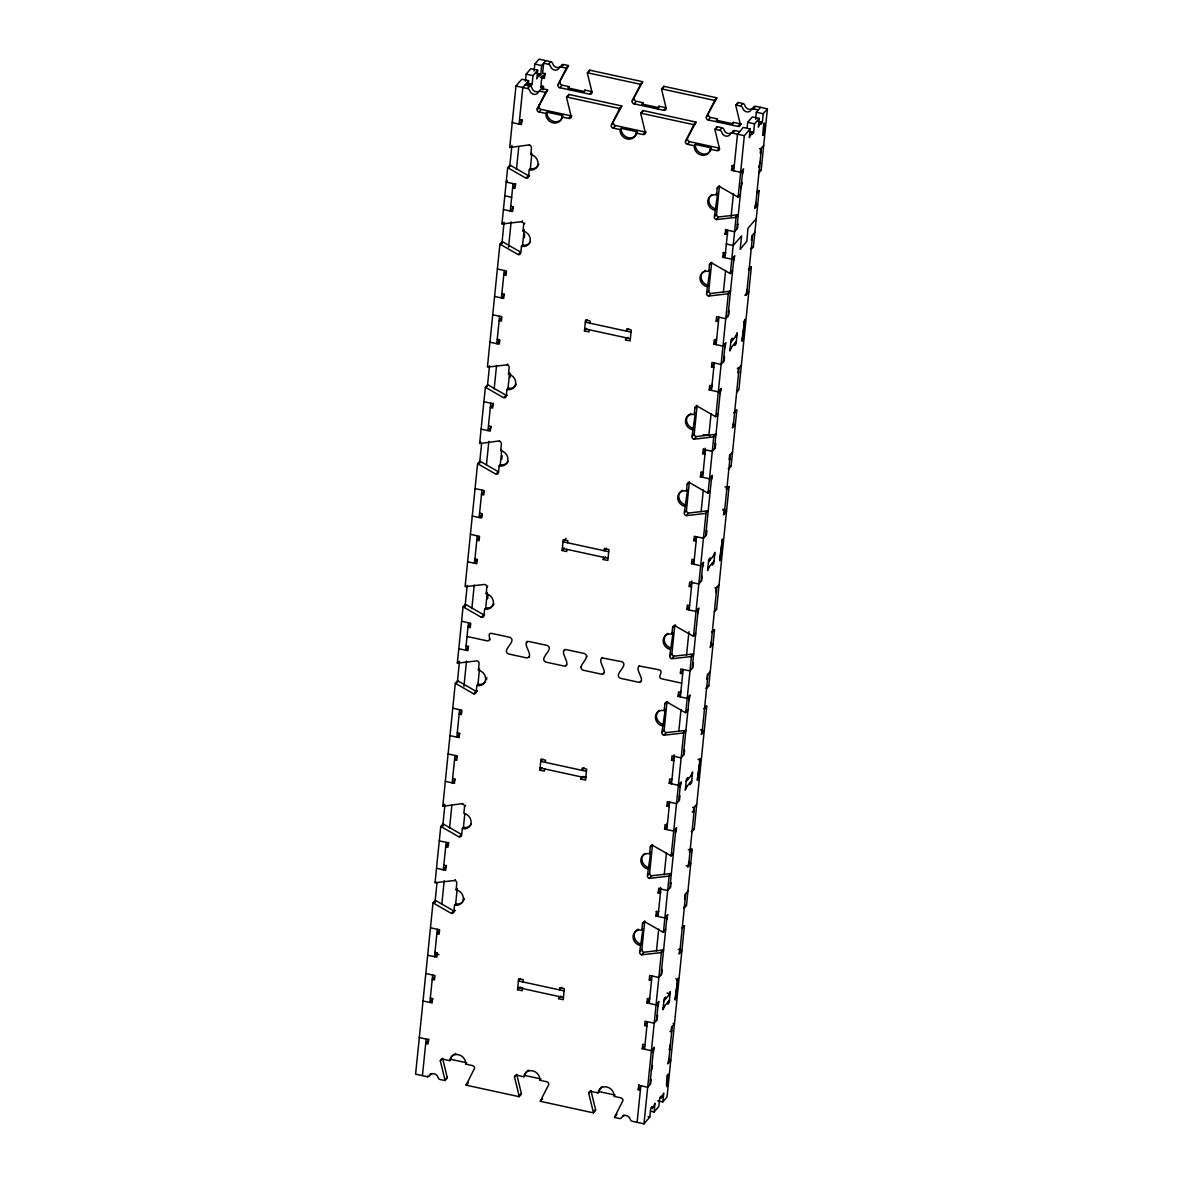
<?xml version="1.0" encoding="UTF-8"?>
<svg xmlns="http://www.w3.org/2000/svg" width="1183" height="1183" viewBox="0 0 1183 1183"><rect width="100%" height="100%" fill="white"/><g stroke="black" fill="none" stroke-linecap="round" stroke-linejoin="round"><path stroke-width="1.5" d="M529.422 656.772L526.923 657.955L508.453 653.948C500.853 650.251 517.562 641.038 509.947 637.356L491.492 633.334C485.932 632.875 492.838 641.334 487.278 640.875L467.048 636.484M602.147 657.556C596.72 661.608 609.408 672.89 601.526 674.192L583.056 670.169C575.456 666.487 592.165 657.275 584.55 653.578L566.095 649.571C557.711 650.546 572.602 665.083 564.217 666.073L545.762 662.066C538.147 658.369 554.857 649.156 547.256 645.46L528.786 641.452C521.304 642.65 532.35 653.105 528.845 657.482M639.456 665.659C634.029 669.711 646.717 680.994 638.835 682.295L620.365 678.288C612.75 674.591 629.474 665.393 621.859 661.696L601.866 657.881M681.733 683.183L661.696 678.82C656.328 677.297 664.521 671.323 659.168 669.815L639.175 665.985M543.308 76.303C541.267 73.583 540.039 94.27 542.346 85.723M668.336 1074.504C665.526 1072.419 666.62 1102.852 668.336 1074.504L667.227 1075.805M675.035 998.94L675.227 1000.064L677.889 978.267L675.035 998.94L676.144 997.639M697.334 779.346L697.526 780.469L700.203 758.673L697.334 779.346L698.458 778.059M719.648 559.766L719.841 560.875L722.414 539.034L719.648 559.766L720.758 558.465M741.948 340.172L742.14 341.296L744.802 319.484L741.948 340.172L743.057 338.87M762.769 135.217C765.534 137.612 764.543 106.574 762.769 135.217L763.878 133.916M454.893 910.733A2.41 2.129 40.7 0 1 453.607 910.821L435.847 900.633A2.41 2.129 40.7 0 0 435.211 900.396L432.978 902.999L415.588 1074.179L427.255 1076.707A2.41 2.129 40.7 0 0 429.562 1075.717A4.821 4.244 40.7 0 1 438.168 1077.595A2.41 2.129 40.7 0 0 440.18 1079.517L444.985 1080.567L447.218 1077.964A2.41 2.129 40.7 0 0 447.189 1077.314L442.56 1058.253M455.455 879.62L454.716 880.477L435.699 882.666A2.41 2.129 40.7 0 1 435.048 882.622L440.741 826.547L442.974 823.945A2.41 2.129 40.7 0 1 443.61 824.181L461.37 834.355L459.507 836.529M462.849 803.582L443.477 806.215A2.41 2.129 40.7 0 1 442.812 806.155L455.278 683.404L457.51 680.817A2.41 2.129 40.7 0 1 458.161 681.038L475.906 691.227A2.41 2.129 40.7 0 0 477.193 691.138M455.278 683.404A2.41 2.129 40.7 0 1 455.928 683.641L473.673 693.829A2.41 2.129 40.7 0 0 476.172 692.129L476.853 685.534A8.444 7.438 40.7 0 0 485.621 679.589A8.444 7.438 40.7 0 0 478.405 670.169L479.085 663.574A2.41 2.129 40.7 0 0 477.015 660.883L458.013 663.072A2.41 2.129 40.7 0 1 457.348 663.027L463.041 606.953L465.274 604.35A2.41 2.129 40.7 0 1 465.925 604.587L483.67 614.776A2.41 2.129 40.7 0 0 484.527 614.805M463.041 606.953A2.41 2.129 40.7 0 1 463.692 607.19L481.437 617.363A2.41 2.129 40.7 0 0 483.951 615.678L484.616 609.082A8.444 7.438 40.7 0 0 493.385 603.138A8.444 7.438 40.7 0 0 486.183 593.718L486.849 587.123A2.41 2.129 40.7 0 0 484.779 584.432L465.777 586.62A2.41 2.129 40.7 0 1 465.111 586.561L477.577 463.825L479.81 461.222A2.41 2.129 40.7 0 1 480.461 461.459L498.206 471.633L496.357 473.806M499.699 440.86L480.313 443.477A2.41 2.129 40.7 0 1 479.647 443.433L485.355 387.359L487.588 384.756A2.41 2.129 40.7 0 1 488.224 384.993L505.984 395.181A2.41 2.129 40.7 0 0 506.827 395.211M507.832 363.98L507.093 364.837L488.076 367.026A2.41 2.129 40.7 0 1 487.426 366.981L499.891 244.23L502.124 241.628A2.41 2.129 40.7 0 1 502.76 241.864L520.52 252.038L518.657 254.212M522.368 220.837L521.629 221.709L502.627 223.898A2.41 2.129 40.7 0 1 501.962 223.838L507.655 167.764L509.888 165.176A2.41 2.129 40.7 0 1 510.538 165.398L528.283 175.587A2.41 2.129 40.7 0 0 529.57 175.498M529.762 144.814L510.391 147.431A2.41 2.129 40.7 0 1 509.725 147.387L515.965 86.004L521.792 79.217L528.638 80.71L528.106 85.989M434.974 902.688L437 882.769M442.693 826.621L444.912 804.898M457.466 681.275L459.492 661.371M465.008 607.027L467.211 585.304M479.588 463.499L481.614 443.581M487.5 385.628L489.511 365.71M501.888 243.905L504.091 222.182M509.769 166.33L511.899 145.317M422.435 1075.658L426.161 1039.058M432.667 975.014L429.873 1002.459L432.845 998.999M437.311 929.261L434.516 956.722L437.503 953.247M446.139 842.34L443.344 869.801L446.331 866.326M454.967 755.419L452.172 782.88L455.159 779.405M459.61 709.682L456.83 737.127L459.803 733.667M468.438 622.761L465.658 650.206L468.631 646.731M477.267 535.84L474.487 563.285L477.459 559.81M481.925 490.087L479.13 517.533L482.102 514.073L481.806 517.001M490.753 403.166L487.958 430.612L490.93 427.152M499.581 316.245L496.786 343.691L499.758 340.231L499.463 343.159M504.224 270.493L501.429 297.939L504.416 294.478M513.052 183.572L510.257 211.018L513.245 207.557M441.821 904.167L444.216 880.64M449.555 828.115L451.936 804.573M463.943 686.391L466.516 661.046M471.854 608.52L474.25 584.994M486.435 464.993L488.83 441.451M494.169 388.926L496.549 365.399M508.557 247.203L511.13 221.857M516.439 169.568L518.76 146.81M525.415 81.198L526.124 74.174L530.827 68.688L537.688 70.181L536.786 78.965L539.507 73.864L539.285 76.067L540.764 74.337L541.666 65.553L545.881 60.644M427.935 1040.863L425.703 1043.45L427.995 1043.953L428.808 1039.132M436.497 868.307L445.636 870.289L446.449 865.468M447.928 844.144L445.695 846.732L447.973 847.235L448.786 842.414M481.111 429.118L490.25 431.115L491.063 426.279M492.527 404.956L490.294 407.558L492.586 408.046L493.4 403.226M503.411 209.524L512.55 211.52L513.363 206.685M514.842 185.361L512.609 187.964L514.886 188.452L515.714 183.631M512.801 121.953L512.239 122.603L521.378 124.599L522.191 119.764M527.396 83.239L530.827 83.978L530.605 86.182L532.084 84.437L532.986 75.653L537.688 70.181M534.095 71.084L534.805 64.059L539.034 59.15L550.701 61.693A2.41 2.129 40.7 0 1 552.698 63.616A4.821 4.244 40.7 0 0 561.319 65.494A2.41 2.129 40.7 0 1 563.611 64.503L568.431 65.553A2.41 2.129 40.7 0 1 568.269 66.159L558.184 84.585M432.978 902.999A2.41 2.129 40.7 0 1 433.614 903.235L451.374 913.424A2.41 2.129 40.7 0 0 453.873 911.723L454.538 905.128L455.662 903.827A8.444 7.438 40.7 0 0 463.189 901.224M454.538 905.128A8.444 7.438 40.7 0 0 463.322 899.184A8.444 7.438 40.7 0 0 456.106 889.764L456.771 883.169A2.41 2.129 40.7 0 0 454.716 880.477M440.741 826.547A2.41 2.129 40.7 0 1 441.377 826.784L459.137 836.958A2.41 2.129 40.7 0 0 461.636 835.257L462.316 828.677L463.425 827.375A8.444 7.438 40.7 0 0 471.352 824.137M462.316 828.677A8.444 7.438 40.7 0 0 471.085 822.732A8.444 7.438 40.7 0 0 463.869 813.298L464.535 806.717A2.41 2.129 40.7 0 0 462.479 804.026M477.577 463.825A2.41 2.129 40.7 0 1 478.228 464.047L495.973 474.235A2.41 2.129 40.7 0 0 498.487 472.535L499.152 465.954L500.276 464.653A8.444 7.438 40.7 0 0 508.202 461.414M499.152 465.954A8.444 7.438 40.7 0 0 507.921 459.995A8.444 7.438 40.7 0 0 500.72 450.575L501.385 443.995A2.41 2.129 40.7 0 0 499.33 441.289M485.355 387.359A2.41 2.129 40.7 0 1 485.991 387.595L503.751 397.784A2.41 2.129 40.7 0 0 506.25 396.083L506.916 389.488L508.039 388.187A8.444 7.438 40.7 0 0 516.291 384.298M506.916 389.488A8.444 7.438 40.7 0 0 515.699 383.543A8.444 7.438 40.7 0 0 508.483 374.124L509.148 367.529A2.41 2.129 40.7 0 0 507.093 364.837M499.891 244.23A2.41 2.129 40.7 0 1 500.527 244.467L518.287 254.641A2.41 2.129 40.7 0 0 520.786 252.94L521.466 246.36L522.575 245.058A8.444 7.438 40.7 0 0 530.502 241.82M521.466 246.36A8.444 7.438 40.7 0 0 530.235 240.415A8.444 7.438 40.7 0 0 523.019 230.981L523.685 224.4A2.41 2.129 40.7 0 0 521.629 221.709M507.655 167.764A2.41 2.129 40.7 0 1 508.306 168.001L526.051 178.189A2.41 2.129 40.7 0 0 528.55 176.489L529.23 169.894L530.339 168.592A8.444 7.438 40.7 0 0 538.842 164.023M529.23 169.894A8.444 7.438 40.7 0 0 537.999 163.949A8.444 7.438 40.7 0 0 530.783 154.529L531.463 147.934A2.41 2.129 40.7 0 0 529.393 145.243M455.662 903.827L457.215 888.463L456.106 889.764M463.425 827.375L464.815 813.712M476.853 685.534L477.962 684.247L479.529 668.868L478.405 670.169M484.616 609.082L485.725 607.781L487.115 594.117M500.276 464.653L501.651 450.989M508.039 388.187L509.592 372.822M522.575 245.058L524.143 229.679M530.339 168.592L531.729 154.929M487.633 598.805L487.988 595.226M501.799 459.226L502.169 455.662M510.11 377.421L510.479 373.858M524.291 237.857L524.661 234.293M539.004 108.984L539.478 104.237M545.259 73.553L542.613 73.494L543.648 63.246L548.468 64.281A2.41 2.129 40.7 0 1 550.465 66.218A4.821 4.244 40.7 0 0 559.086 68.096A2.41 2.129 40.7 0 1 561.378 67.091L563.241 64.932M542.908 89.923L543.278 86.255M544.21 77.117L544.579 73.45M541.4 77.708L544.446 78.374L544.89 73.982M522.324 988.53L522.102 990.733L517.533 989.742L518.657 978.755L523.211 979.746L522.99 981.949M544.638 768.95L544.402 771.139L539.847 770.148L540.956 759.161L545.526 760.166L545.304 762.355M566.938 549.356L566.716 551.544L562.147 550.553L563.256 539.581L567.825 540.572L567.603 542.76M589.238 329.761L589.016 331.95L584.446 330.959L585.57 319.987L590.14 320.977L589.918 323.166M561.762 987.302L559.529 989.89L559.766 987.701L564.321 988.692L563.212 999.679L558.642 998.674L558.864 996.485M584.077 767.708L581.844 770.31L582.066 768.107L586.635 769.098L585.511 780.085L580.957 779.094L581.178 776.891M606.376 548.113L604.143 550.716L604.365 548.513L608.934 549.504L607.825 560.491L603.256 559.5L603.478 557.297M628.691 328.519L626.458 331.122L626.679 328.918L631.249 329.924L630.125 340.896L625.556 339.905L625.777 337.702M640.299 945.542A8.444 7.438 40.7 0 1 633.082 936.108A8.444 7.438 40.7 0 1 641.851 930.163L642.975 928.862L639.633 952.123A2.41 2.129 40.7 0 0 641.689 954.814L660.691 952.626A2.41 2.129 40.7 0 1 661.356 952.685L663.589 950.082A2.41 2.129 40.7 0 0 662.924 950.023L643.922 952.211A2.41 2.129 40.7 0 1 641.866 949.52L644.765 920.98M641.851 930.163L642.532 923.583L644.395 921.409M648.062 869.076A8.444 7.438 40.7 0 1 640.846 859.657A8.444 7.438 40.7 0 1 649.63 853.712L650.739 852.411L647.397 875.671A2.41 2.129 40.7 0 0 649.452 878.363L668.469 876.174A2.41 2.129 40.7 0 1 669.12 876.219L671.352 873.616A2.41 2.129 40.7 0 0 670.687 873.572L651.685 875.76A2.41 2.129 40.7 0 1 649.63 873.069L652.528 844.514M649.63 853.712L650.295 847.117L652.158 844.958M664.269 734.894L666.221 732.632L685.238 730.443A2.41 2.129 40.7 0 1 685.903 730.488L683.67 733.09A2.41 2.129 40.7 0 0 683.005 733.031L663.988 735.22A2.41 2.129 40.7 0 1 661.933 732.528L665.275 709.268L664.166 710.569A8.444 7.438 40.7 0 0 655.397 716.514A8.444 7.438 40.7 0 0 662.598 725.948M664.166 710.569L664.831 703.989A2.41 2.129 40.7 0 1 667.345 702.288L667.626 701.963M672.033 658.443L673.999 656.166L693.001 653.977A2.41 2.129 40.7 0 1 693.667 654.036L691.434 656.624A2.41 2.129 40.7 0 0 690.768 656.58L671.767 658.768A2.41 2.129 40.7 0 1 669.696 656.077L673.053 632.816A8.444 7.438 40.7 0 0 671.574 632.624M670.362 649.482A8.444 7.438 40.7 0 1 663.16 640.062A8.444 7.438 40.7 0 1 671.929 634.118L672.595 627.522A2.41 2.129 40.7 0 1 675.109 625.822L675.67 625.186M684.913 506.354A8.444 7.438 40.7 0 1 677.696 496.934A8.444 7.438 40.7 0 1 686.465 490.975L687.589 489.673L684.232 512.934A2.41 2.129 40.7 0 0 686.303 515.625L705.305 513.452A2.41 2.129 40.7 0 1 705.97 513.496L708.203 510.893A2.41 2.129 40.7 0 0 707.538 510.849L688.536 513.038A2.41 2.129 40.7 0 1 686.465 510.346L689.364 481.792M686.465 490.975L687.146 484.394L688.994 482.22M692.676 429.887A8.444 7.438 40.7 0 1 685.46 420.468A8.444 7.438 40.7 0 1 694.229 414.523L695.353 413.222L692.011 436.483A2.41 2.129 40.7 0 0 694.066 439.174L713.068 436.985A2.41 2.129 40.7 0 1 713.733 437.045L715.966 434.442A2.41 2.129 40.7 0 0 715.301 434.383L696.299 436.571A2.41 2.129 40.7 0 1 694.244 433.88L697.142 405.34M694.229 414.523L694.909 407.943L696.757 405.769M707.212 286.759A8.444 7.438 40.7 0 1 699.996 277.34A8.444 7.438 40.7 0 1 708.78 271.395L709.889 270.094L706.547 293.354A2.41 2.129 40.7 0 0 708.602 296.046L727.619 293.857A2.41 2.129 40.7 0 1 728.27 293.902L730.503 291.299A2.41 2.129 40.7 0 0 729.837 291.255L710.835 293.443A2.41 2.129 40.7 0 1 708.78 290.752L711.678 262.197M708.78 271.395L709.445 264.8L711.308 262.641M716.188 193.45A8.444 7.438 40.7 0 1 717.652 193.628L714.31 216.888A2.41 2.129 40.7 0 0 716.366 219.58L735.382 217.391A2.41 2.129 40.7 0 1 736.048 217.45L738.266 214.848A2.41 2.129 40.7 0 0 737.615 214.803L718.599 216.977A2.41 2.129 40.7 0 1 716.543 214.286L719.441 185.746M714.976 210.308A8.444 7.438 40.7 0 1 707.759 200.873A8.444 7.438 40.7 0 1 716.543 194.929L717.209 188.348L719.072 186.175M667.064 701.386L664.166 729.926A2.41 2.129 40.7 0 0 666.221 732.632M640.387 1090.149L638.11 1089.661L638.924 1084.826M653.193 1052.441L654.376 1047.192L651.404 1050.652L642.265 1048.67L642.724 1044.278L645.001 1044.766M646.894 1026.105L644.617 1025.602L645.06 1021.21L654.199 1023.206L657.171 1019.731L657.615 1015.339L656.876 1016.212M657.837 1006.703L659.035 1001.439L656.047 1004.899L646.924 1002.918L647.367 998.526L649.644 999.029M651.537 980.352L649.26 979.864L649.704 975.472L658.842 977.454L661.815 973.993L662.258 969.602L661.519 970.459M666.665 919.768L667.863 914.518L664.876 917.978L655.752 915.997L656.565 911.176M660.75 893.002L658.088 892.943L658.901 888.108M675.493 832.847L676.691 827.597L673.719 831.058L664.58 829.076L665.023 824.684L667.301 825.172M669.208 806.51L666.916 806.022L667.36 801.63L676.499 803.612L679.471 800.152L679.929 795.76L679.175 796.617M680.151 787.109L681.334 781.845L678.362 785.305L669.223 783.323L669.667 778.932L671.959 779.434M673.852 760.758L671.56 760.27L672.018 755.878L681.142 757.859L684.129 754.399L684.573 750.007L683.818 750.865M688.979 700.188L690.162 694.924L687.19 698.384L678.051 696.403L678.495 692.011L680.787 692.513M682.68 673.837L680.388 673.349L680.846 668.957L689.97 670.938L692.957 667.478L693.401 663.086L692.661 663.944M697.807 613.267L698.99 608.003L696.018 611.463L686.879 609.482L687.323 605.09L689.615 605.592M691.508 586.916L689.231 586.428L689.674 582.036L698.798 584.018L701.785 580.557L702.229 576.165L701.489 577.023M702.451 567.515L703.634 562.25L700.661 565.725L691.523 563.729L691.981 559.337L694.258 559.84M696.151 541.178L693.874 540.675L694.317 536.283L703.456 538.265L706.428 534.805L706.872 530.413L706.133 531.285M711.279 480.594L712.477 475.329L709.489 478.804L700.351 476.808L701.179 471.987M705.349 453.814L702.702 453.754L703.515 448.934M720.107 393.673L721.305 388.408L718.318 391.884L709.194 389.887L709.637 385.495L711.915 385.998M713.807 367.336L711.53 366.834L711.974 362.442L721.112 364.423L724.085 360.963L724.528 356.571L723.789 357.443M724.75 347.92L725.948 342.656L722.976 346.131L713.837 344.135L714.281 339.743L716.558 340.246M718.465 321.584L716.173 321.081L716.617 316.689L725.756 318.685L728.728 315.21L729.186 310.818L728.432 311.691M733.578 260.999L734.776 255.735L731.804 259.21L722.665 257.214L723.478 252.393M727.663 234.219L725.002 234.16L725.83 229.339M742.421 174.078L743.604 168.814L740.632 172.289L731.493 170.293L732.307 165.472M649.452 997.387L649.156 1000.315L646.924 1002.918M660.617 887.413L660.321 890.341L658.088 892.943M667.108 823.545L666.813 826.473L664.58 829.076M674.088 754.739L673.792 757.667L671.56 760.27M680.58 690.872L680.284 693.8L678.051 696.403M691.759 580.897L691.464 583.825L689.231 586.428M705.231 448.224L704.935 451.152L702.702 453.754M711.722 384.357L711.427 387.285L709.194 389.887M716.366 338.619L716.07 341.547L713.837 344.135M734.022 164.777L733.726 167.705L731.493 170.293M637.119 1122.356L640.831 1085.757M644.558 1049.158L647.338 1021.713M649.201 1003.421L651.996 975.96M658.029 916.485L660.824 889.039M666.857 829.564L669.652 802.118M671.5 783.826L674.295 756.366M680.343 696.905L683.123 669.445M689.171 609.984L691.951 582.524M693.815 564.232L696.595 536.786M702.643 477.311L705.423 449.865M711.471 390.39L714.266 362.944M716.114 344.637L718.909 317.192M724.942 257.717L727.737 230.271M733.771 170.796L737.497 134.197L743.323 127.409L750.17 128.903L749.283 137.686L752.358 132.171L748.928 131.417M656.506 950.866L658.709 929.143M664.24 874.814L666.443 853.091M678.82 731.271L681.024 709.549M686.539 655.219L688.935 631.678M701.12 511.692L703.323 489.969M708.839 435.625L711.057 413.902M723.419 292.097L725.637 270.375M731.124 216.267L733.445 193.494M444.985 1080.567A2.41 2.129 40.7 0 0 444.956 1079.916L440.327 1060.855A2.41 2.129 40.7 0 1 442.826 1059.155L449.673 1060.633A8.444 7.438 40.7 0 1 458.457 1054.689A8.444 7.438 40.7 0 1 465.673 1064.123L472.52 1065.602A2.41 2.129 40.7 0 1 474.575 1068.308L466.353 1084.574A2.41 2.129 40.7 0 0 466.191 1085.181L519.174 1096.7A2.41 2.129 40.7 0 0 519.145 1096.05L514.501 1076.988A2.41 2.129 40.7 0 1 517.015 1075.288L523.862 1076.781A8.444 7.438 40.7 0 1 532.646 1070.837A8.444 7.438 40.7 0 1 539.847 1080.256L546.709 1081.75A2.41 2.129 40.7 0 1 548.764 1084.441L540.542 1100.708A2.41 2.129 40.7 0 0 540.38 1101.314L593.363 1112.848A2.41 2.129 40.7 0 0 593.334 1112.197L588.69 1093.122A2.41 2.129 40.7 0 1 591.204 1091.421L598.051 1092.915A8.444 7.438 40.7 0 1 606.835 1086.97A8.444 7.438 40.7 0 1 614.036 1096.39L620.898 1097.883A2.41 2.129 40.7 0 1 622.953 1100.574L614.731 1116.841A2.41 2.129 40.7 0 0 614.569 1117.447L619.389 1118.497A2.41 2.129 40.7 0 0 621.681 1117.506A4.821 4.244 40.7 0 1 630.302 1119.384A2.41 2.129 40.7 0 0 632.299 1121.307L643.966 1123.85L661.356 952.685M642.532 923.583A2.41 2.129 40.7 0 1 645.031 921.882L662.791 932.056A2.41 2.129 40.7 0 0 663.426 932.293L669.12 876.219M650.295 847.117A2.41 2.129 40.7 0 1 652.794 845.416L670.554 855.605A2.41 2.129 40.7 0 0 671.19 855.841L683.67 733.09M667.345 702.288L685.09 712.462A2.41 2.129 40.7 0 0 685.741 712.698L691.434 656.624M675.109 625.822L692.854 636.01A2.41 2.129 40.7 0 0 693.504 636.247L705.97 513.496M687.131 484.394A2.41 2.129 40.7 0 1 689.645 482.694L707.39 492.882A2.41 2.129 40.7 0 0 708.04 493.104L713.733 437.045M694.909 407.943A2.41 2.129 40.7 0 1 697.408 406.242L715.168 416.416A2.41 2.129 40.7 0 0 715.804 416.653L728.27 293.902M709.445 264.8A2.41 2.129 40.7 0 1 711.944 263.099L729.704 273.288A2.41 2.129 40.7 0 0 730.34 273.524L736.048 217.45M717.209 188.348A2.41 2.129 40.7 0 1 719.722 186.648L737.467 196.822A2.41 2.129 40.7 0 0 738.118 197.058L744.344 135.69L750.17 128.903M649.925 1084.648L653.637 1048.049M656.432 1020.604L658.28 1002.312M661.075 974.851L667.108 915.391M669.903 887.93L675.951 828.455M678.731 801.009L680.595 782.717M683.375 755.257L689.423 695.796M692.203 668.336L698.251 608.875M701.031 581.415L702.894 563.123M705.689 535.677L711.722 476.202M714.517 448.756L720.551 389.281M723.345 361.835L725.209 343.528M727.989 316.083L734.037 256.607M736.817 229.162L742.865 169.687M747.124 127.631L747.671 122.352L752.373 116.88L759.22 118.374L758.333 127.158L760.033 123.224L761.039 122.056L760.817 124.259L762.31 122.514L763.198 113.731L767.412 108.821L755.745 106.293A2.41 2.129 40.7 0 0 753.438 107.283A4.821 4.244 40.7 0 1 744.832 105.405A2.41 2.129 40.7 0 0 742.82 103.483L738.015 102.433L735.782 105.036A2.41 2.129 40.7 0 0 735.811 105.686L740.44 124.747A2.41 2.129 40.7 0 1 737.941 126.448L708.247 119.986A2.41 2.129 40.7 0 1 706.192 117.294L714.414 101.028A2.41 2.129 40.7 0 0 714.576 100.422L716.809 97.819L663.826 86.3L661.593 88.888A2.41 2.129 40.7 0 0 661.622 89.538L666.266 108.614A2.41 2.129 40.7 0 1 663.752 110.315L634.058 103.853A2.41 2.129 40.7 0 1 632.003 101.161L640.225 84.895A2.41 2.129 40.7 0 0 640.387 84.289L642.62 81.686L589.637 70.152L587.404 72.755A2.41 2.129 40.7 0 0 587.433 73.405L592.077 92.481A2.41 2.129 40.7 0 1 589.563 94.182L559.87 87.719A2.41 2.129 40.7 0 1 557.814 85.028L566.036 68.747A2.41 2.129 40.7 0 0 566.199 68.141L568.431 65.553M643.966 1123.85L649.807 1117.063L650.694 1108.279L652.188 1106.549L651.951 1108.737L653.327 1107.155L655.027 1103.221L654.14 1112.005L650.709 1111.266M752.358 132.171L752.137 134.359L753.63 132.629L754.517 123.845L759.22 118.374M664.713 1005.801L662.998 1009.735L664.107 998.748L665.6 997.018L665.378 999.221M687.012 786.207L685.297 790.14L686.421 779.153L687.9 777.423L687.678 779.627M709.312 566.613L707.611 570.546L708.721 559.574L710.214 557.829L709.992 560.032M731.626 347.033L729.911 350.952L731.02 339.979L732.514 338.249L732.292 340.438M755.626 119.276L756.351 112.252L760.565 107.342M667.937 1002.045L667.715 1004.249L669.194 1002.504L670.317 991.531L668.602 995.465M690.236 782.451L690.014 784.654L691.508 782.924L692.617 771.937L690.902 775.871M712.536 562.857L712.314 565.06L713.807 563.33L714.916 552.343L713.216 556.276M734.85 343.277L734.628 345.466L736.107 343.735L737.231 332.748L735.515 336.682M657.689 1100.782L662.82 1101.905L663.722 1093.122L662.007 1097.04L661.001 1098.208L661.223 1096.02L659.73 1097.75L658.842 1106.534L654.14 1112.005M669.903 1031.399L671.057 1031.65L671.5 1027.258L674.473 1023.798L673.112 1023.502M680.121 948.81L678.938 954.06L681.911 950.6L680.536 950.304M692.218 811.804L693.356 812.056L693.8 807.664L696.787 804.203M702.436 729.216L701.238 734.466L704.21 731.005L702.85 730.71M719.087 584.609L716.114 588.069L715.671 592.461L716.41 591.604M723.02 509.252L724.735 509.622L723.538 514.871L726.525 511.411L725.149 511.115M741.386 365.015L738.414 368.49L737.97 372.882L738.71 372.009M744.713 295.04L745.852 295.292L747.035 290.027M763.7 145.42L760.713 148.895L760.27 153.287L761.024 152.415M668.528 1062.985L672.24 1026.4M679.678 953.202L685.726 893.727M694.554 806.806L688.506 866.267L686.229 865.779M701.977 733.608L708.025 674.133M710.806 646.687L716.854 587.212M724.292 514.014L730.325 454.538M733.12 427.093L739.153 367.617M746.591 294.419L752.639 234.944M755.419 207.498L761.468 148.023M681.911 927.93L683.759 925.771A2.41 2.129 40.7 0 1 684.425 925.816L667.035 1096.996L662.82 1101.905M685.475 905.631L683.626 907.805A2.41 2.129 40.7 0 0 684.262 908.041L686.495 905.439L692.188 849.364A2.41 2.129 40.7 0 0 691.537 849.32L688.358 849.675M693.253 829.179L691.39 831.338A2.41 2.129 40.7 0 0 692.025 831.575L694.258 828.972L706.739 706.221A2.41 2.129 40.7 0 0 706.074 706.177L704.21 708.351M706.295 687.781L705.926 688.21A2.41 2.129 40.7 0 0 706.576 688.447L708.809 685.844L714.502 629.77A2.41 2.129 40.7 0 0 713.837 629.726L711.974 631.885M714.34 611.981L716.573 609.393L729.039 486.642A2.41 2.129 40.7 0 0 728.373 486.583L724.913 486.982M728.225 468.616A2.41 2.129 40.7 0 0 728.876 468.852L731.109 466.25L736.802 410.176A2.41 2.129 40.7 0 0 736.137 410.131M748.824 269.162L750.687 266.988A2.41 2.129 40.7 0 1 751.338 267.047L738.872 389.799L736.639 392.386M752.403 246.863L750.54 249.022A2.41 2.129 40.7 0 0 751.175 249.258L753.408 246.656L759.116 190.581A2.41 2.129 40.7 0 0 758.451 190.537L756.588 192.696M758.954 172.807L761.187 170.204L767.412 108.821M525.045 84.895L529.866 85.945A2.41 2.129 40.7 0 1 531.862 87.882A4.821 4.244 40.7 0 0 540.483 89.76A2.41 2.129 40.7 0 1 542.775 88.755L547.596 89.804L545.363 92.407A2.41 2.129 40.7 0 1 545.2 93.013L536.978 109.28A2.41 2.129 40.7 0 0 539.034 111.971L545.895 113.464A8.444 7.438 40.7 0 0 553.097 122.899A8.444 7.438 40.7 0 0 561.881 116.94L562.99 115.638L547.004 112.163L545.895 113.464M537.348 108.851L547.433 90.411A2.41 2.129 40.7 0 0 547.596 89.804M561.881 116.94L568.727 118.433A2.41 2.129 40.7 0 0 571.241 116.733L566.598 97.671A2.41 2.129 40.7 0 1 566.568 97.021L568.801 94.418L621.785 105.938L619.552 108.54A2.41 2.129 40.7 0 1 619.389 109.147L611.167 125.428A2.41 2.129 40.7 0 0 613.223 128.119L620.084 129.598A8.444 7.438 40.7 0 0 627.286 139.032A8.444 7.438 40.7 0 0 636.07 133.088L637.179 131.786L621.193 128.311L620.084 129.598M611.537 124.984L621.622 106.544A2.41 2.129 40.7 0 0 621.785 105.938M632.373 100.732L642.458 82.292A2.41 2.129 40.7 0 0 642.62 81.686M636.07 133.088L642.916 134.566A2.41 2.129 40.7 0 0 645.43 132.866L640.787 113.805A2.41 2.129 40.7 0 1 640.757 113.154L642.99 110.551L695.974 122.086L693.741 124.673A2.41 2.129 40.7 0 1 693.578 125.28L685.356 141.561A2.41 2.129 40.7 0 0 687.412 144.252L694.258 145.746A8.444 7.438 40.7 0 0 701.475 155.165A8.444 7.438 40.7 0 0 710.258 149.221L711.367 147.919L695.382 144.444L694.258 145.746M685.726 141.117L695.811 122.692A2.41 2.129 40.7 0 0 695.974 122.086M706.562 116.866L716.647 98.426A2.41 2.129 40.7 0 0 716.809 97.819M528.638 80.71L522.812 87.498L519.1 124.097L522.073 120.636M529.466 85.56L530.827 83.978M528.002 88.119L529.866 85.945M548.838 63.852L550.701 61.693M544.387 75.283L543.278 76.584L541.563 76.2M543.884 87.098L540.468 86.862M545.2 93.013L547.064 90.84M566.036 68.747L567.899 66.588M539.034 111.971L540.897 109.812M559.87 87.719L561.733 85.546M560.047 82.426A2.41 2.129 40.7 0 0 562.102 85.117L568.964 86.61L567.84 87.912L583.825 91.387L584.949 90.085L591.796 91.579L589.933 93.738M567.707 96.37L568.461 95.498M587.803 72.976L589.666 70.803A2.41 2.129 40.7 0 1 589.637 70.152M508.306 168.001L510.154 165.842M507.315 180.777L506.206 182.078L515.33 184.075M530.783 154.529L531.906 153.228M569.097 118.004L570.96 115.83A2.41 2.129 40.7 0 0 571.818 115.86L571.241 116.733M526.42 177.746L528.283 175.587M528.55 176.489L529.304 175.616M511.086 206.197L512.993 207.129M501.962 223.838L502.701 222.981M500.527 244.467L502.391 242.293M619.389 109.147L621.252 106.988M640.225 84.895L642.088 82.721M524.069 223.957L524.808 223.099M523.019 230.981L523.758 230.123M613.223 128.119L615.086 125.945M634.058 103.853L635.922 101.694M642.014 105.331A8.444 7.438 40.7 0 1 642.029 104.045L643.153 102.744L636.291 101.25A2.41 2.129 40.7 0 1 634.236 98.559M641.156 113.376L643.02 111.202A2.41 2.129 40.7 0 1 642.99 110.551M661.992 89.109L663.855 86.95A2.41 2.129 40.7 0 1 663.826 86.3M506.013 272.282L503.781 274.885L506.058 275.388L506.501 270.996L497.378 268.999M657.778 108.762A8.444 7.438 40.7 0 0 658.014 107.52L659.138 106.219L665.985 107.712L664.121 109.886M643.286 134.137L645.149 131.978L615.456 125.516A2.41 2.129 40.7 0 1 613.4 122.825M645.43 132.866L646.169 132.008M501.37 318.035L499.137 320.637L501.415 321.125L501.858 316.733L492.719 314.752M693.578 125.28L695.441 123.121M714.414 101.028L716.277 98.854M687.412 144.252L689.275 142.078M708.247 119.986L710.111 117.827M485.991 387.595L487.854 385.436M708.425 114.692A2.41 2.129 40.7 0 0 710.48 117.398L717.327 118.877L716.218 120.178L732.203 123.653L733.327 122.367L740.174 123.845A2.41 2.129 40.7 0 0 741.031 123.875M710.258 149.221L717.105 150.714A2.41 2.129 40.7 0 0 719.604 149.014L714.976 129.938A2.41 2.129 40.7 0 1 714.946 129.287L717.179 126.685L721.985 127.734A2.41 2.129 40.7 0 1 723.996 129.672A4.821 4.244 40.7 0 0 732.602 131.55A2.41 2.129 40.7 0 1 734.909 130.544L739.73 131.594M715.345 129.509L717.209 127.335A2.41 2.129 40.7 0 1 717.179 126.685M736.181 105.243L738.044 103.084A2.41 2.129 40.7 0 1 738.015 102.433M508.483 374.124L509.222 373.251M720.136 129.908L721.985 127.734M740.972 105.642L742.82 103.483M504.121 397.34L505.984 395.181M506.25 396.083L506.989 395.211M717.475 150.271L719.338 148.112L689.645 141.649A2.41 2.129 40.7 0 1 687.589 138.958M738.31 126.019L740.174 123.845M714.946 129.287L719.752 130.337A2.41 2.129 40.7 0 1 721.763 132.274A4.821 4.244 40.7 0 0 730.369 134.137A2.41 2.129 40.7 0 1 732.676 133.147L734.539 130.988M735.782 105.036L740.588 106.071A2.41 2.129 40.7 0 1 742.599 108.008A4.821 4.244 40.7 0 0 751.205 109.886A2.41 2.129 40.7 0 1 753.512 108.895L755.375 106.721M740.44 124.747L741.194 123.89M488.771 425.791L490.694 426.723M479.647 443.433L480.771 442.131M587.33 319.868L585.348 322.175L631.027 332.112M584.446 330.959L586.679 328.356M763.7 126.063L764.81 124.762M478.228 464.047L480.091 461.888M716.543 194.929L717.652 193.628M500.72 450.575L501.459 449.703M741.445 183.587L742.185 182.729L741.002 187.979M760.048 161.938L758.865 167.187L759.604 166.33M714.68 216.459L716.543 214.286M716.366 219.58L718.229 217.421M483.699 491.877L481.466 494.479L483.758 494.967L484.202 490.575L475.063 488.594M737.467 196.822L739.331 194.663M759.042 171.698L759.797 170.84M738.118 197.058L740.351 194.456M625.556 339.905L627.789 337.303M735.752 216.962L737.615 214.803M756.883 193.184L759.116 190.581M725.002 234.16L727.234 231.557M737.26 224.77L738.015 223.898L737.556 228.289L734.584 231.764L725.445 229.768M755.863 203.106L754.68 208.371L757.652 204.896M479.056 537.629L476.823 540.232L479.115 540.72L479.559 536.328L470.42 534.346M725.77 252.896L723.109 252.822M722.665 257.214L724.898 254.626M756.262 218.618L747.967 228.334L746.872 241.199L740.159 249.421L741.623 235.89L733.194 245.487L726.347 243.994M754.872 232.341L751.885 235.816L751.442 240.208L752.196 239.336M706.916 292.911L708.78 290.752M708.602 296.046L710.465 293.872M729.704 273.288L731.567 271.114M730.34 273.524L732.573 270.922M727.989 293.414L729.837 291.255M751.338 267.047L749.105 269.65A2.41 2.129 40.7 0 0 748.455 269.591M464.254 606.539L465.925 604.587M486.849 587.123L487.677 586.147M716.173 321.081L718.406 318.478M486.183 593.718L487.292 592.417M745.852 295.292L748.824 291.817M470.228 624.55L467.995 627.153L470.287 627.641L470.73 623.249L461.592 621.267M481.437 617.363L483.389 615.101M743.811 321.865L744.92 320.563M730.813 342.168L737.009 334.952M457.348 663.027L458.472 661.726M711.53 366.834L713.763 364.231M458.013 663.072L459.122 661.77M566.021 538.309L563.034 541.77L608.713 551.707M730.133 348.748L736.344 341.532M562.147 550.553L564.38 547.951M490.013 639.131L489.244 640.343M456.475 682.99L458.161 681.038M692.38 436.054L694.244 433.88M473.673 693.829L475.625 691.552M476.453 691.804L477.296 690.828M694.066 439.174L695.929 437.015M461.4 711.471L459.167 714.074L461.444 714.562L461.902 710.17L452.764 708.188M715.168 416.416L717.016 414.257M736.551 391.514L738.236 389.562M715.804 416.653L718.037 414.05M703.545 434.871C700.72 436.276 708.854 433.496 709.844 436.054M526.361 642.783L527.544 641.319M603.256 559.5L605.489 556.897M713.438 436.557L715.301 434.383M733.904 412.734L735.589 410.782M736.802 410.176L734.569 412.778A2.41 2.129 40.7 0 0 734.066 412.719M714.961 444.364L715.7 443.492L715.257 447.884L712.284 451.344L703.146 449.363M733.564 422.701L732.381 427.95L735.353 424.49M456.756 757.224L454.523 759.811L456.801 760.314L457.244 755.922L448.12 753.941M703.456 472.49L700.809 472.416M700.351 476.808L702.584 474.206M732.558 451.936L729.586 455.411L729.142 459.803L729.881 458.93M563.655 650.887L564.838 649.437M684.617 512.505L686.465 510.346M686.303 515.625L688.166 513.466M707.39 492.882L708.513 491.581M708.04 493.104L710.273 490.516M442.812 806.155L444.483 804.203M443.847 805.771L444.586 804.913M565.755 665.881L566.731 664.89M705.674 513.008L707.538 510.849M727.811 487.233L726.14 489.185A2.41 2.129 40.7 0 1 726.806 489.23L729.039 486.642M586.457 656.89L586.872 656.077M441.377 826.784L443.241 824.61M581.016 667.345L581.444 666.547M464.919 806.288L465.658 805.416M693.874 540.675L696.107 538.073M691.523 563.729L693.756 561.141M603.049 673.985L604.232 672.536M721.497 541.459L722.621 540.158M444.172 864.965L446.08 865.897M708.499 561.762L714.709 554.531M435.048 882.622L435.788 881.749M542.716 759.057L540.735 761.364L586.413 771.301M707.833 568.343L714.029 561.126M539.847 770.148L542.08 767.545M433.614 903.235L435.477 901.076M686.879 609.482L689.112 606.879M672.876 627.197L674.828 624.935L671.929 653.474A2.41 2.129 40.7 0 0 673.999 656.166M671.929 634.118L673.053 632.816M640.358 682.103L641.541 680.654M669.696 656.077L671.648 653.8M451.743 912.98L453.607 910.821M453.873 911.723L454.997 910.422M439.1 931.065L436.867 933.653L439.144 934.156L439.588 929.764L430.449 927.783M693.415 635.36L695.086 633.408M693.504 636.247L695.737 633.644A2.41 2.129 40.7 0 1 695.249 633.482M580.957 779.094L583.189 776.492L586.221 777.157M690.768 656.58L692.439 654.628M714.502 629.77L712.27 632.373A2.41 2.129 40.7 0 0 711.604 632.314M680.388 673.349L682.621 670.746M711.264 642.295L710.066 647.545L713.038 644.084M665.112 703.663L666.502 702.037M434.442 976.803L432.209 979.406L434.501 979.908L434.945 975.517L425.806 973.52M710.258 671.53L707.286 674.99L706.828 679.382L707.582 678.524M661.933 732.528L663.885 730.251M685.652 711.811L687.323 709.874A2.41 2.129 40.7 0 0 687.974 710.096L685.741 712.698M683.005 733.031L684.676 731.094M706.739 706.221L704.506 708.824A2.41 2.129 40.7 0 0 703.841 708.78M669.223 783.323L671.456 780.721M440.327 1060.855L442.176 1058.681M427.255 1076.707L427.995 1075.85M699.197 761.053L700.306 759.752L698.029 759.249M686.199 781.342L692.395 774.126M666.916 806.022L669.149 803.42M449.673 1060.633L450.797 1059.347A8.444 7.438 40.7 0 1 453.695 1054.423M520.416 978.637L518.42 980.958L564.099 990.896M685.534 787.937L691.73 780.721M517.533 989.742L519.766 987.14L522.812 987.805M445.326 1079.487L447.189 1077.314M465.673 1064.123L466.782 1062.822L450.797 1059.347M693.356 812.056L694.096 811.198M466.353 1084.574L468.217 1082.401M466.191 1085.181L468.054 1083.022M647.766 875.228L649.63 873.069M649.452 878.363L651.315 876.189M670.554 855.605L672.417 853.431M671.19 855.841L673.423 853.239M558.642 998.674L560.875 996.086M668.839 875.745L670.687 873.572M689.674 851.479L691.537 849.32M692.188 849.364L689.955 851.967A2.41 2.129 40.7 0 0 689.305 851.908M670.347 883.538L671.086 882.681L670.643 887.073L667.67 890.533L658.532 888.551M688.95 861.875L687.767 867.139L690.739 863.679M514.501 1076.988L516.365 1074.815M658.842 911.664L656.195 911.605M655.752 915.997L657.985 913.394M523.862 1076.781L524.986 1075.48A8.444 7.438 40.7 0 1 528.55 1070.157M687.944 891.124L684.972 894.585L684.528 898.976L685.268 898.119M640.003 951.694L641.866 949.52M519.514 1095.621L521.378 1093.462L516.734 1074.386M519.174 1096.7L521.407 1094.112A2.41 2.129 40.7 0 0 521.378 1093.462M641.689 954.814L643.552 952.655M662.791 932.056L664.639 929.897M663.426 932.293L665.659 929.69A2.41 2.129 40.7 0 1 665.023 929.454M539.847 1080.256L540.971 1078.955M661.06 952.197L662.924 950.023M682.192 928.418L684.425 925.816M540.542 1100.708L542.406 1098.549M540.38 1101.314L542.613 1098.711M649.26 979.864L651.493 977.262M676.883 980.648L678.007 979.347L675.715 978.844M663.9 1000.936L670.096 993.72L667.049 993.055M644.617 1025.602L646.85 1023.014M588.69 1093.122L590.554 1090.963M663.219 1007.532L669.43 1000.315M598.051 1092.915L599.175 1091.613A8.444 7.438 40.7 0 1 602.058 1086.689M642.265 1048.67L644.498 1046.068M593.703 1111.754L595.567 1109.595L590.923 1090.519M593.363 1112.848L595.596 1110.245A2.41 2.129 40.7 0 0 595.567 1109.595M671.057 1031.65L671.796 1030.792M651.774 1066.356L652.528 1065.484L651.33 1070.748M670.391 1044.693L669.194 1049.957L669.933 1049.084M614.731 1116.841L615.84 1115.554M638.11 1089.661L640.343 1087.059M614.569 1117.447L615.678 1116.16M650.369 1080.256L651.108 1079.399L650.665 1083.791L647.692 1087.251L638.554 1085.269M668.972 1058.593L667.774 1063.857L670.761 1060.397M666.295 1084.944L667.404 1083.658M561.378 67.091L566.199 68.141M587.404 72.755L640.387 84.289M661.593 88.888L714.576 100.422M753.512 108.895L758.333 109.93M534.805 64.059L541.666 65.553M756.351 112.252L763.198 113.731M536.076 73.124L540.764 74.337M757.608 121.317L762.31 122.514M526.124 74.174L532.986 75.653M540.468 77.235L542.184 77.605M747.671 122.352L754.517 123.845M642.029 104.045L658.014 107.52M528.668 83.697L532.084 84.437M750.199 131.89L753.63 132.629M515.965 86.004L527.633 88.548A2.41 2.129 40.7 0 1 529.629 90.485A4.821 4.244 40.7 0 0 538.25 92.348A2.41 2.129 40.7 0 1 540.542 91.357L545.363 92.407M566.568 97.021L619.552 108.54M640.757 113.154L693.741 124.673M732.676 133.147L744.344 135.69M759.575 148.644L760.713 148.895M570.96 115.83L541.267 109.383A2.41 2.129 40.7 0 1 539.211 106.692M519.544 119.705L521.821 120.208M731.937 165.901L734.229 166.404M504.801 195.801L511.662 197.295M501.888 293.547L504.165 294.049L503.721 298.441L494.583 296.445M584.668 328.77L630.347 338.708M737.275 368.238L738.414 368.49M497.23 339.299L499.522 339.802L499.078 344.194L489.939 342.198M483.891 401.673L493.03 403.654M722.843 510.243L723.996 510.479M479.573 513.141L481.865 513.644L481.407 518.036L472.283 516.039M562.369 548.365L608.047 558.287M714.961 587.833L716.114 588.069M474.93 558.894L477.207 559.382L476.764 563.773L467.625 561.792M474.427 560.18L477.474 560.846M466.102 645.814L468.379 646.302L467.936 650.694L458.797 648.713M700.543 729.837L701.682 730.074M457.274 732.735L459.551 733.223L459.108 737.615L449.969 735.634M540.069 767.944L585.748 777.882M692.661 807.412L693.8 807.664M452.631 778.488L454.908 778.976L454.464 783.368L445.326 781.386M439.292 840.862L448.416 842.843M678.243 949.417L679.382 949.668M434.96 952.33L437.252 952.818L436.808 957.21L427.669 955.228M435.995 953.956L439.041 954.622M517.755 987.539L563.433 997.476M430.316 998.068L432.608 998.57L432.15 1002.962L423.026 1000.981M419.3 1037.58L428.438 1039.561M524.986 1075.48L539.197 1078.571M599.175 1091.613L615.16 1095.088M648.092 1116.693L649.807 1117.063M717.637 121.953A8.444 7.438 40.7 0 1 717.327 118.877M733.327 122.367A8.444 7.438 40.7 0 1 733.016 123.831M643.153 104.281A8.444 7.438 40.7 0 1 643.153 102.744M659.138 106.219A8.444 7.438 40.7 0 1 658.827 107.683M569.274 89.686A8.444 7.438 40.7 0 1 568.964 86.61M584.949 90.085A8.444 7.438 40.7 0 1 584.639 91.549M761.187 170.204A2.41 2.129 40.7 0 1 760.536 169.968M753.408 246.656A2.41 2.129 40.7 0 1 752.92 246.493M731.109 466.25A2.41 2.129 40.7 0 1 730.458 466.013M716.573 609.393A2.41 2.129 40.7 0 1 715.922 609.156M708.809 685.844A2.41 2.129 40.7 0 1 708.159 685.608M694.258 828.972A2.41 2.129 40.7 0 1 693.622 828.751M686.495 905.439A2.41 2.129 40.7 0 1 685.859 905.202M663.722 724.647A8.444 7.438 40.7 0 1 656.816 718.288A8.444 7.438 40.7 0 1 659.404 710.288M485.488 681.63A8.444 7.438 40.7 0 1 477.962 684.247M486.775 677.593A8.444 7.438 40.7 0 1 486.464 679.663M641.408 944.241A8.444 7.438 40.7 0 1 634.635 938.282A8.444 7.438 40.7 0 1 636.484 930.356M637.09 929.882A8.444 7.438 40.7 0 1 638.48 929.173M649.186 867.775A8.444 7.438 40.7 0 1 642.28 861.431A8.444 7.438 40.7 0 1 644.853 853.431M464.327 898.562A8.444 7.438 40.7 0 1 463.588 900.588M616.801 1114.859A2.41 2.129 40.7 0 1 616.964 1114.253M623.914 1114.904A2.41 2.129 40.7 0 1 622.983 1115.791M431.411 1073.632A2.41 2.129 40.7 0 1 430.168 1074.164M455.071 1053.698A8.444 7.438 40.7 0 1 455.81 1053.461M671.486 648.18A8.444 7.438 40.7 0 1 664.861 642.635A8.444 7.438 40.7 0 1 665.999 634.842M666.547 634.31A8.444 7.438 40.7 0 1 667.833 633.437M493.976 603.877A8.444 7.438 40.7 0 1 485.725 607.781M708.336 285.458A8.444 7.438 40.7 0 1 701.563 279.513A8.444 7.438 40.7 0 1 703.397 271.587M704.684 270.715A8.444 7.438 40.7 0 1 705.393 270.389M716.099 209.007A8.444 7.438 40.7 0 1 709.194 202.648A8.444 7.438 40.7 0 1 711.782 194.648M568.831 95.069A2.41 2.129 40.7 0 1 568.801 94.418M710.525 150.625A8.444 7.438 40.7 0 1 701.105 153.406A8.444 7.438 40.7 0 1 695.382 144.444M711.367 147.919A8.444 7.438 40.7 0 1 710.85 149.96M635.922 135.113A8.444 7.438 40.7 0 1 626.546 137.095A8.444 7.438 40.7 0 1 621.193 128.311M637.179 131.786A8.444 7.438 40.7 0 1 636.336 134.492M562.472 117.694A8.444 7.438 40.7 0 1 553.112 121.272A8.444 7.438 40.7 0 1 547.004 112.163M686.022 505.052A8.444 7.438 40.7 0 1 679.397 499.492A8.444 7.438 40.7 0 1 680.536 491.699M681.097 491.167A8.444 7.438 40.7 0 1 682.369 490.309M693.785 428.601A8.444 7.438 40.7 0 1 687.012 422.642A8.444 7.438 40.7 0 1 688.861 414.715M690.133 413.843A8.444 7.438 40.7 0 1 690.857 413.518"/></g></svg>
